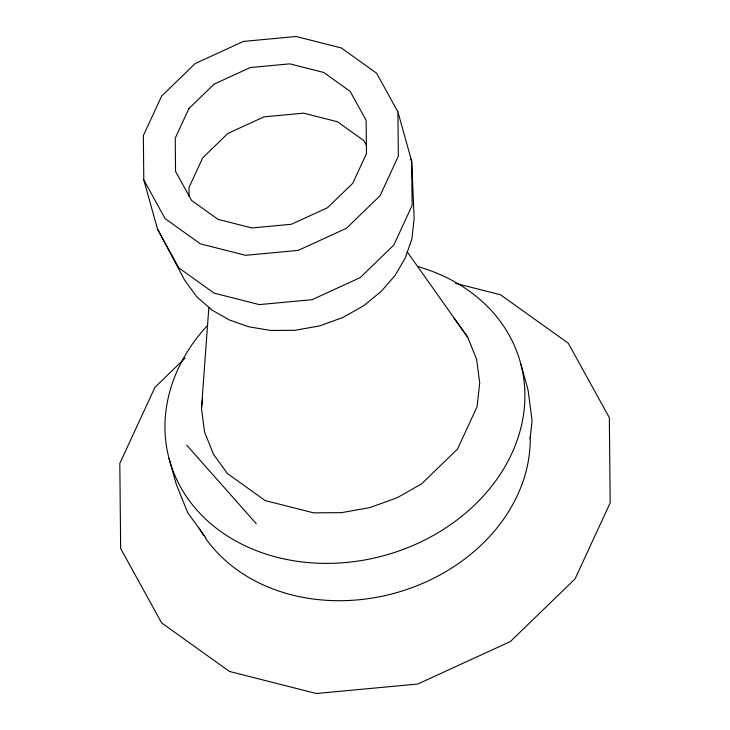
<?xml version="1.0" encoding="UTF-8"?>
<svg xmlns="http://www.w3.org/2000/svg" width="730" height="730" viewBox="0 0 730 730"><rect width="100%" height="100%" fill="white"/><g stroke="black" fill="none" stroke-linecap="round" stroke-linejoin="round"><path stroke-width="1.09" d="M407.075 251.658L467.702 337.169L476.608 359.306L479.729 382.995L477.073 406.729L457.518 449.06L421.548 483.899L397.184 497.732L369.946 507.569L341.457 512.661L313.517 512.834L265.182 500.57L227.441 473.578L213.498 454.297L204.601 432.16L201.48 408.471L208.862 307.312M530.236 438.338L532.07 420.434L528.027 389.793L520.855 364.124M201.48 408.471L202.621 398.297M185.219 357.983L154.952 387.311L119.82 463.368L120.66 548.549L161.695 622.973L229.503 671.463L316.327 693.5L417.715 684.037L510.425 641.515L575.048 578.917L610.18 502.861L609.34 417.67L568.305 343.255L500.497 294.765L455.438 283.322M186.807 445.254L256.276 523.711M453.759 317.888L467.702 337.169M205.723 537.608L187.683 512.67L176.176 484.017L169.004 458.358M397.905 111.872L376.57 73.173L341.312 47.961L296.161 36.5L243.437 41.418L195.229 63.528L161.622 96.086L143.354 135.634L143.792 179.927L157.561 229.238L184.571 279.991L196.598 296.617L211.882 310.013L229.147 319.886L248.574 326.748L270.821 330.471L294.92 330.316L319.484 325.927L342.981 317.44L363.987 305.514L381.489 291.151L395.012 275.465L405.159 258.247L411.875 238.956L414.166 218.498L411.674 161.184L397.905 111.872L398.343 156.174L380.075 195.722L346.467 228.271L298.26 250.381L245.545 255.308L200.385 243.847L165.135 218.626L143.792 179.927M410.579 159.195L411.674 161.184L412.112 205.477L393.844 245.024L360.237 277.582L312.029 299.692L259.305 304.611L214.155 293.15L178.896 267.937L157.561 229.238M366.57 145.498L363.905 140.662L337.461 121.755L303.598 113.159L264.059 116.846L227.897 133.426L202.694 157.844L188.997 187.51L189.088 196.37M530.199 436.129A175.382 144.02 -15.6 0 1 401.947 591.054A175.382 144.02 -15.6 0 1 205.194 537.736M203.907 535.847A175.382 144.02 -15.6 0 1 199.153 528.137M417.66 266.514A182.126 149.559 -15.6 0 1 502.03 471.516A182.126 149.559 -15.6 0 1 242.798 544.68A182.126 149.559 -15.6 0 1 206.955 325.981M188.933 108.542L175.227 138.198L175.556 171.422L191.561 200.449L218.005 219.356L251.868 227.952L291.407 224.265L327.56 207.685L352.773 183.267L366.469 153.601L366.141 120.377L350.135 91.359L323.691 72.443L289.828 63.848L250.29 67.543L214.136 84.123L188.933 108.542"/></g></svg>
